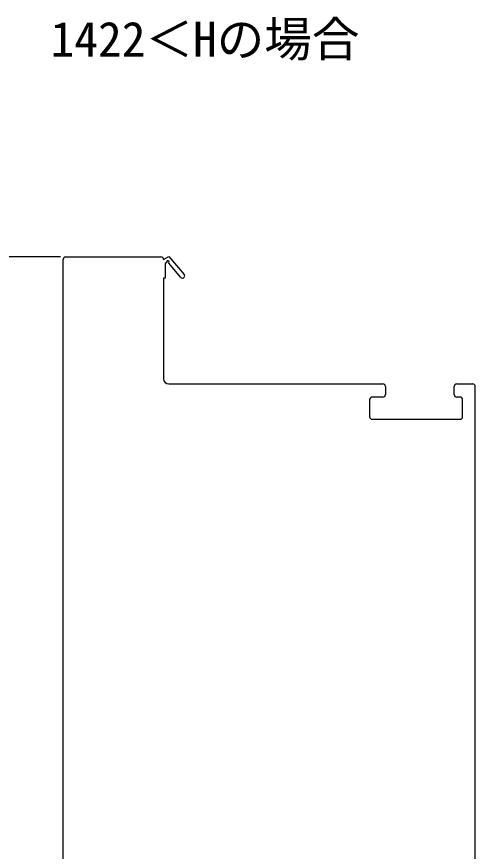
# Model space of a CAD drawing. Units: millimetres, scale not verified. Extents: x -525 to 525, y -783 to 778.
# Drawn here: x -87.8 to -1, y -241.5 to -83.7 of the extents above; entities that cross this region are included whole.
import ezdxf
from ezdxf.enums import TextEntityAlignment as Align

# ---------------------------------------------------------------- set-up
doc = ezdxf.new("R2010")
doc.units = ezdxf.units.MM
doc.header["$LTSCALE"] = 4
for name, color, linetype in [('0-2_USER1', 3, 'Continuous'), ('0-5_YKK_12', 2, 'Continuous'), ('0-8_YKK_D', 6, 'Continuous')]:
    doc.layers.add(name, color=color, linetype=linetype)
doc.styles.add('ＭＳ ゴシック', font='')
doc.styles.get('ＭＳ ゴシック').set_extended_font_data('MS Gothic')

msp = doc.modelspace()

# ---------------------------------------------------------------- linework, layer by layer
at = {"layer": '0-5_YKK_12'}
for p, q in [((-78.5, -129.099), (-60.5, -129.099)), ((-79, -424.199), (-79, -129.599)), ((-56.705, -132.958), (-59.016, -130.239)), ((-59, -153.099), (-18.5, -153.099)), ((-18, -153.599), (-18, -155.099)), ((-5, -155.099), (-5, -153.599)), ((-4.5, -153.099), (-1.5, -153.099)), ((-1, -400.199), (-1, -153.599)), ((-21, -156.099), (-21, -159.299)), ((-18.5, -155.599), (-20.5, -155.599)), ((-3.9, -155.599), (-4.5, -155.599)), ((-3.4, -159.299), (-3.4, -156.099)), ((-20.5, -159.799), (-3.9, -159.799))]:
    msp.add_line(p, q, dxfattribs=at)
for points in [[(-60, -129.599), (-59, -129.022), (-56.095, -132.44)], [(-59.394, -130.173), (-59.7, -130.35), (-59.7, -133.099), (-60, -133.099), (-60, -152.099)]]:
    msp.add_lwpolyline(points, dxfattribs=at)
for centre, radius, start, end in [((-78.5, -129.599), 0.5, 90, 180), ((-60.5, -129.599), 0.5, 360, 90), ((-59.178, -130.048), 0.25, 310.35703, 210), ((-56.4, -132.699), 0.4, 220.35703, 40.35703), ((-59, -152.099), 1, 180, 270), ((-18.5, -153.599), 0.5, 0, 90), ((-4.5, -153.599), 0.5, 90, 180), ((-1.5, -153.599), 0.5, 0, 90), ((-20.5, -156.099), 0.5, 90, 180), ((-18.5, -155.099), 0.5, 270, 0), ((-4.5, -155.099), 0.5, 180, 270), ((-3.9, -156.099), 0.5, 0, 90), ((-20.5, -159.299), 0.5, 180, 270), ((-3.9, -159.299), 0.5, 270, 0)]:
    msp.add_arc(centre, radius, start, end, dxfattribs=at)
at = {"layer": '0-8_YKK_D'}
msp.add_line((-79.5, -129.099), (-224, -129.099), dxfattribs=at)

# ---------------------------------------------------------------- texts
at = {"layer": '0-2_USER1', "style": 'ＭＳ ゴシック'}
msp.add_text('1422＜Hの場合', height=6.598, dxfattribs=at).set_placement((-81.381, -93.183), align=Align.BOTTOM_LEFT)

doc.saveas('drawing.dxf')
